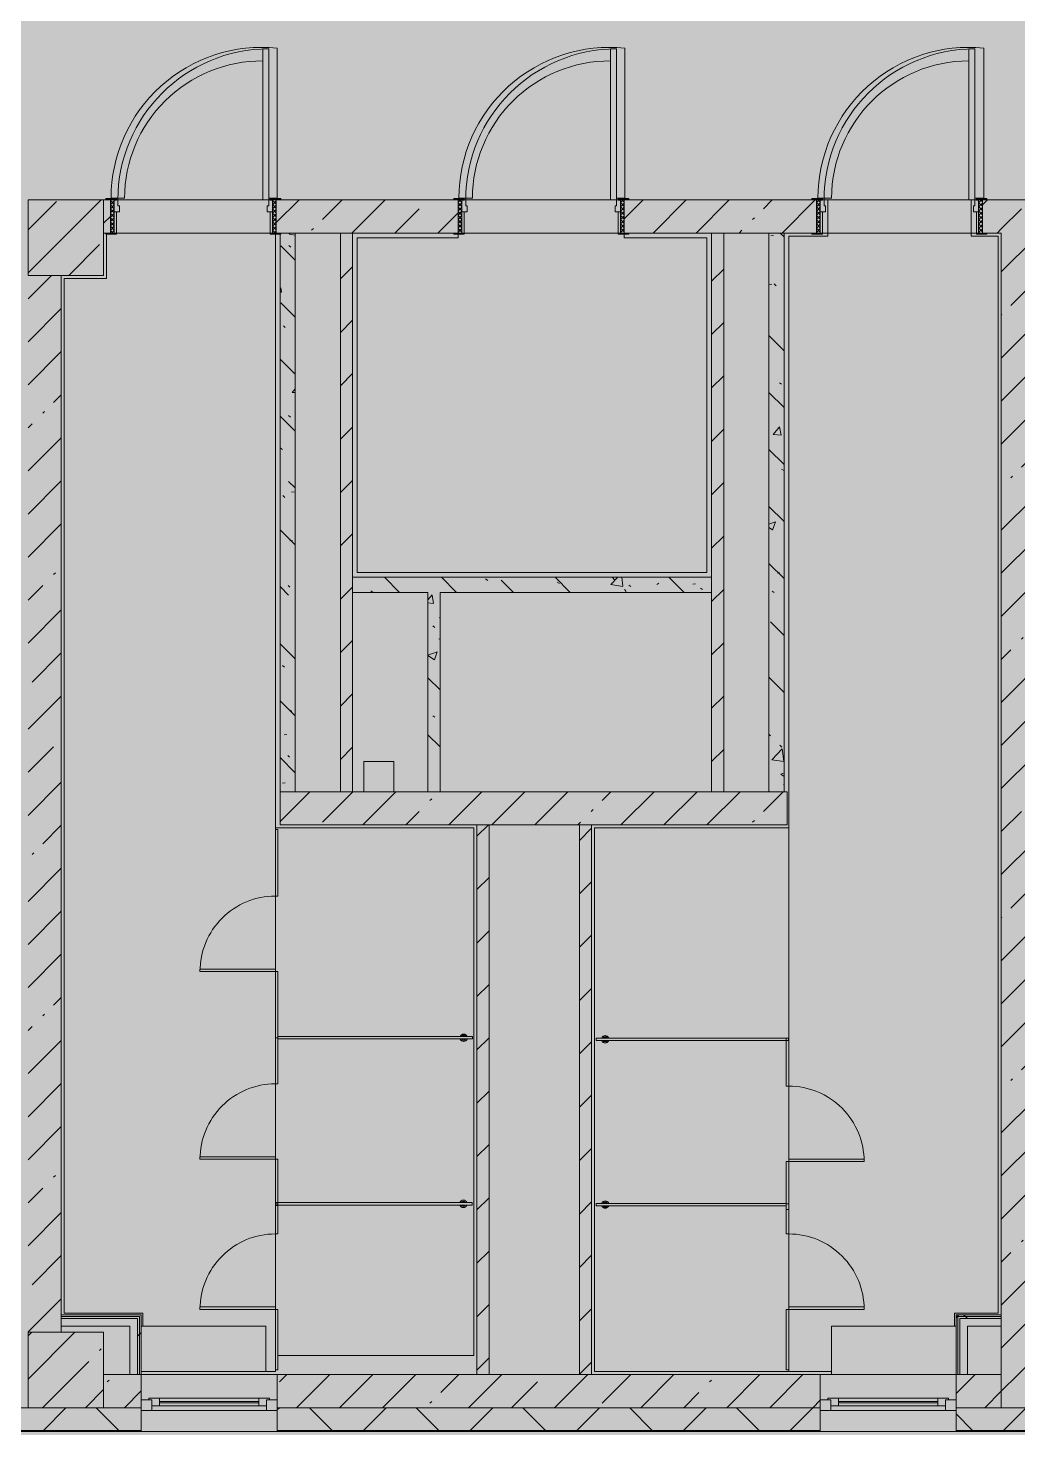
# Model space of a CAD drawing. Header units: millimetres. Extents: x 34897 to 231692, y -8553 to 29000.
# Drawn here: x 170092 to 176652, y -280 to 9037 of the extents above; entities that cross this region are included whole.
import ezdxf

# ---------------------------------------------------------------- set-up
doc = ezdxf.new("R2010")
doc.units = ezdxf.units.MM
doc.layers.add('A-DETL-GENF-2', color=7, linetype='Continuous', lineweight=9, true_color=0xc0c0c0, transparency=0.4)
for name, color, linetype, lineweight, true_color in [('A-DOOR-1', 7, 'Continuous', 5, 0xaaaaaa), ('A-DOOR-2', 7, 'Continuous', 5, 0xe2e2e2), ('A-DOOR-3', 7, 'Continuous', 5, 0xb7b7b7), ('A-DOOR-4', 7, 'Continuous', 5, 0x737373), ('A-DOOR-FRAM-1', 7, 'Continuous', 5, 0xe2e2e2), ('A-DOOR-FRAM-2', 7, 'Continuous', 5, 0xaaaaaa), ('A-DOOR-FRAM-3', 7, 'Continuous', 5, 0xb7b7b7), ('A-FLOR-2', 7, 'Continuous', 5, 0xb7b7b7), ('A-GENM-1', 7, 'Continuous', 5, 0x737373), ('A-GENM-2', 7, 'Continuous', 5, 0xe2ddcd), ('A-GLAZ-3', 7, 'Continuous', 5, 0x737373), ('A-WALL-4', 7, 'Continuous', 9, 0x737373), ('A-WALL-5', 7, 'Continuous', 5, 0x737373), ('I-WALL-2', 7, 'Continuous', 5, 0xe7e7e7), ('I-WALL-3', 7, 'Continuous', 9, 0xe7e7e7), ('I-WALL-5', 7, 'Continuous', 5, 0x737373), ('I-WALL-6', 7, 'Continuous', 5, 0x787878), ('S-COLS-4', 7, 'Continuous', 5, 0x737373)]:
    doc.layers.add(name, color=color, linetype=linetype, lineweight=lineweight, true_color=true_color)
for name, color, linetype, lineweight in [('A-WALL-3', 7, 'Continuous', 5), ('I-WALL-4', 7, 'Continuous', 5), ('S-COLS-3', 7, 'Continuous', 5)]:
    doc.layers.add(name, color=color, linetype=linetype, lineweight=lineweight)
pattern_1 = [(45, (104681.5, 0), (-285.1231, 285.1231), []), (45, (104966.64, 0), (-285.1231, 285.1231), [504.031, -100.806, 16.764, -84.042])]
pattern_2 = [(45, (104681.52, 0), (-176.7767, 176.7767), [])]
pattern_3 = [(135, (104681.5, 0), (-377.1708, -377.1708), [533.4, -88.9, 17.78, -88.9]), (135, (104681.5, 376.94), (-377.1708, -377.1708), []), (50, (104681.5, 0), (637.6445, -55.7866), [66.675, -733.425]), (355, (104681.5, 0), (-123.3494, 668.699), [53.34, -586.74]), (100.451, (104734.65, -4.65), (514.299, 612.908), [56.665, -623.315]), (46.184, (104681.5, 177.8), (948.7764, -147.15), [100.012, -1100.137]), (96.636, (104760.6, 165.5), (830.909, 865.997), [84.998, -934.973]), (351.184, (104681.5, 177.8), (830.918, 865.988), [80.01, -880.11]), (21, (104770.4, 133.35), (530.6506, -357.9283), [66.675, -733.425]), (326, (104770.4, 133.35), (216.308, 644.6585), [53.34, -586.74]), (71.451, (104814.64, 103.5), (746.9596, 286.7243), [56.665, -623.315]), (37.5, (104681.52, 0), (10.8105, 295.9426), [16.764, -562.864, 16.764, -578.866, -588.962]), (37.5, (104681.52, 0), (10.8105, 295.9426), [-1175.258, 16.764, -572.198]), (7.5, (104681.52, 0), (233.8692, 350.6318), [16.764, -322.834, 16.764, -549.529, -224.472]), (7.5, (104681.52, 0), (233.8692, 350.6318), [-905.891, 16.764, -207.708]), (327.5, (104483.27, 0), (474.5678, -20.0513), [16.764, -205.486, 16.764, -676.656, -920.115]), (327.5, (104483.27, 0), (474.5678, -20.0513), [-915.67, 16.764, -903.351]), (317.5, (104394.37, 0), (518.4522, 88.9934), [16.764, -272.161, 16.764, -443.738, -653.415]), (317.5, (104394.37, 0), (518.4522, 88.9934), [-749.427, 16.764, -636.651])]
pattern_4 = [(135, (1751.41, 174.685), (-14.14214, -14.14214), []), (225, (1751.41, 174.685), (14.14214, -14.14214), [])]
pattern_5 = [(45, (-371.384, 174.685), (-14.1421, 14.1421), []), (135, (-371.384, 174.685), (-14.1421, -14.1421), [])]
pattern_6 = [(45, (104681.5, 0), (-530.33, 530.33), []), (135, (104681.5, 0), (-530.33, -530.33), [])]

# ---------------------------------------------------------------- blocks, each defined once
blk = doc.blocks.new('BSC_Колонна _Прямоугольная - 500х500-V55-2_10_2_птичка')
at = {"layer": 'S-COLS-3'}
h = blk.add_hatch(dxfattribs=at)
h.set_pattern_fill('FP_87', color=256, style=0, pattern_type=2)
h.set_pattern_definition([(45, (-65660, -150), (-285.1231, 285.1231), []), (45, (-65374.88, -150), (-285.1231, 285.1231), [504.031, -100.806, 16.764, -84.042])])
h.paths.add_polyline_path([(-21.8, -250), (250, -250), (250, 250), (-250, 250), (-250, -250)])
at = {"layer": 'S-COLS-4'}
for p, q in [((250, 250), (-250, 250)), ((-250, 250), (-250, -250)), ((250, -250), (250, 250)), ((-250, -250), (250, -250))]:
    blk.add_line(p, q, dxfattribs=at)
blk = doc.blocks.new('BSC_Колонна _Прямоугольная - 500х500-V58-2_10_2_птичка')
at = {"layer": 'S-COLS-3'}
h = blk.add_hatch(dxfattribs=at)
h.set_pattern_fill('FP_90', color=256, style=0, pattern_type=2)
h.set_pattern_definition([(45, (-65660, -7650), (-285.1231, 285.1231), []), (45, (-65374.88, -7650), (-285.1231, 285.1231), [504.031, -100.806, 16.764, -84.042])])
h.paths.add_polyline_path([(-21.8, -250), (250, -250), (250, 250), (-250, 250), (-250, -250)])
at = {"layer": 'S-COLS-4'}
for p, q in [((250, 250), (-250, 250)), ((-250, 250), (-250, -250)), ((250, -250), (250, 250)), ((-250, -250), (250, -250))]:
    blk.add_line(p, q, dxfattribs=at)
blk = doc.blocks.new('120_Окно_СКБ_1Ст - 120_Окно_СКБ_1Ст 900х2500_h_-22445987-2_10_2_птичка')
at = {"layer": 'A-GLAZ-3'}
for p, q in [((-450, -127), (-450, -57)), ((-450, -57), (-380, -57)), ((450, -57), (-450, -57)), ((-380, -57), (-380, -127)), ((380, -87), (-380, -87)), ((-380, -87), (-380, -127)), ((-330, -137), (-330, -87)), ((330, -137), (330, -87)), ((380, -127), (380, -57)), ((380, -57), (450, -57)), ((380, -127), (380, -87)), ((450, -57), (450, -127)), ((-380, -127), (-450, -127)), ((-450, -127), (-400, -127)), ((-380, -127), (-400, -127)), ((-400, -127), (-400, -137)), ((-400, -137), (400, -137)), ((400, -137), (-400, -137)), ((-330, -107), (330, -107)), ((330, -117), (-330, -117)), ((450, -127), (380, -127)), ((400, -127), (380, -127)), ((400, -127), (450, -127)), ((400, -137), (400, -127))]:
    blk.add_line(p, q, dxfattribs=at)
blk = doc.blocks.new('110_Дверь_СКБ_1Ст_Внутренняя1 - Д-4_1 1100x2100h_ОО_туалет для мальч_ и дев_-32102845-2_10_2_птичка')
at = {"layer": 'A-DOOR-1'}
h = blk.add_hatch(dxfattribs=at)
h.set_pattern_fill('FP_131', color=256, style=0, pattern_type=2)
h.set_pattern_definition(pattern_4)
h.paths.add_polyline_path([(562.5, -110), (562.5, 110), (537.5, 110), (537.5, -110)])
at = {"layer": 'A-DOOR-2'}
h = blk.add_hatch(color=256, dxfattribs=at)
h.paths.add_polyline_path([(537.5, 30), (537.5, 110), (512.5, 110), (512.5, 70), (502.5, 70), (502.5, 30)])
h.paths.add_polyline_path([(-477.5, 30), (-477.5, 70), (-487.5, 70), (-487.5, 110), (-512.5, 110), (-512.5, 30)])
at = {"layer": 'A-DOOR-FRAM-1'}
for points in [[(472.5, 110), (512.5, 110), (512.5, 1110), (472.5, 1110), (472.5, 538.8)], [(-497.5, 110), (-497.5, 118), (-567.5, 118), (-567.5, 110)], [(592.5, 110), (592.5, 118), (522.5, 118), (522.5, 110)], [(-497.5, -110), (-497.5, 30), (-512.5, 30), (-512.5, -110)], [(537.5, -110), (537.5, 30), (522.5, 30), (522.5, -110)], [(-497.5, -118), (-497.5, -110), (-567.5, -110), (-567.5, -118)], [(592.5, -118), (592.5, -110), (522.5, -110), (522.5, -118)]]:
    blk.add_hatch(color=256, dxfattribs=at).paths.add_polyline_path(points)
at = {"layer": 'A-DOOR-FRAM-2'}
h = blk.add_hatch(dxfattribs=at)
h.set_pattern_fill('FP_132', color=256, style=0, pattern_type=2)
h.set_pattern_definition(pattern_5)
h.paths.add_polyline_path([(-512.5, -110), (-512.5, 110), (-537.5, 110), (-537.5, -110)])
at = {"layer": 'A-DOOR-3'}
for p, q in [((512.5, 1110), (472.5, 1110)), ((472.5, 1110), (472.5, 110)), ((512.5, 110), (512.5, 1110)), ((472.5, 110), (512.5, 110))]:
    blk.add_line(p, q, dxfattribs=at)
blk.add_arc((512.5, 110), 1000, 90, 180, dxfattribs=at)
at = {"layer": 'A-DOOR-FRAM-3'}
for p, q in [((-497.5, 118), (-567.5, 118)), ((-567.5, 118), (-567.5, 110)), ((-567.5, 110), (-497.5, 110)), ((-512.5, 110), (-537.5, 110)), ((-537.5, 110), (-537.5, -110)), ((-487.5, 110), (-512.5, 110)), ((-512.5, 110), (-512.5, 30)), ((-512.5, -110), (-512.5, 110)), ((-497.5, 110), (-512.5, 110)), ((-512.5, 110), (-512.5, 109)), ((-512.5, 109), (-497.5, 109)), ((-497.5, 110), (-497.5, 118)), ((-497.5, 109), (-497.5, 110)), ((-487.5, 70), (-487.5, 110)), ((512.5, 110), (512.5, 70)), ((537.5, 110), (512.5, 110)), ((592.5, 118), (522.5, 118)), ((522.5, 118), (522.5, 110)), ((537.5, 110), (522.5, 110)), ((522.5, 110), (522.5, 109)), ((522.5, 110), (592.5, 110)), ((522.5, 109), (537.5, 109)), ((537.5, 30), (537.5, 110)), ((562.5, 110), (537.5, 110)), ((537.5, 110), (537.5, -110)), ((537.5, 109), (537.5, 110)), ((562.5, -110), (562.5, 110)), ((592.5, 110), (592.5, 118)), ((-512.5, 30), (-477.5, 30)), ((-497.5, 30), (-512.5, 30)), ((-512.5, 30), (-512.5, -110)), ((-497.5, -110), (-497.5, 30)), ((-477.5, 70), (-487.5, 70)), ((-477.5, 30), (-477.5, 70)), ((512.5, 70), (502.5, 70)), ((502.5, 70), (502.5, 30)), ((502.5, 30), (537.5, 30)), ((537.5, 30), (522.5, 30)), ((522.5, 30), (522.5, -110)), ((537.5, -110), (537.5, 30)), ((-497.5, -110), (-567.5, -110)), ((-567.5, -110), (-567.5, -118)), ((-567.5, -118), (-497.5, -118)), ((-537.5, -110), (-512.5, -110)), ((-512.5, -110), (-497.5, -110)), ((-497.5, -118), (-497.5, -110)), ((522.5, -110), (537.5, -110)), ((592.5, -110), (522.5, -110)), ((522.5, -110), (522.5, -118)), ((522.5, -118), (592.5, -118)), ((537.5, -110), (562.5, -110)), ((592.5, -118), (592.5, -110))]:
    blk.add_line(p, q, dxfattribs=at)
blk = doc.blocks.new('110_Дверь_СКБ_1Ст_Внутренняя1 - Д-4 1100x2100h_су мгн-31586709-2_10_2_птичка')
at = {"layer": 'A-DOOR-1'}
h = blk.add_hatch(dxfattribs=at)
h.set_pattern_fill('FP_131', color=256, style=0, pattern_type=2)
h.set_pattern_definition(pattern_4)
h.paths.add_polyline_path([(562.5, -110), (562.5, 110), (537.5, 110), (537.5, -110), (550.3, -110)])
at = {"layer": 'A-DOOR-2'}
h = blk.add_hatch(color=256, dxfattribs=at)
h.paths.add_polyline_path([(537.5, 30), (537.5, 110), (512.5, 110), (512.5, 70), (502.5, 70), (502.5, 30)])
h.paths.add_polyline_path([(-512.5, 30), (-477.5, 30), (-477.5, 70), (-487.5, 70), (-487.5, 110), (-512.5, 110), (-512.5, 78.8)])
at = {"layer": 'A-DOOR-FRAM-1'}
for points in [[(472.5, 110), (512.5, 110), (512.5, 1110), (472.5, 1110), (472.5, 538.8)], [(-497.5, 110), (-497.5, 118), (-567.5, 118), (-564.2, 110)], [(522.5, 110), (592.5, 110), (592.5, 118), (522.5, 118)], [(-497.5, -110), (-497.5, 30), (-512.5, 30), (-512.5, -110)], [(537.5, -110), (537.5, 30), (522.5, 30), (522.5, -110)], [(-497.5, -118), (-497.5, -110), (-567.5, -110), (-567.5, -118)], [(522.5, -118), (592.5, -118), (592.5, -110), (522.5, -110)]]:
    blk.add_hatch(color=256, dxfattribs=at).paths.add_polyline_path(points)
at = {"layer": 'A-DOOR-FRAM-2'}
h = blk.add_hatch(dxfattribs=at)
h.set_pattern_fill('FP_132', color=256, style=0, pattern_type=2)
h.set_pattern_definition(pattern_5)
h.paths.add_polyline_path([(-512.5, -110), (-512.5, 110), (-537.5, 110), (-537.5, -110)])
at = {"layer": 'A-DOOR-3'}
for p, q in [((512.5, 1110), (472.5, 1110)), ((472.5, 1110), (472.5, 110)), ((512.5, 110), (512.5, 1110)), ((472.5, 110), (512.5, 110))]:
    blk.add_line(p, q, dxfattribs=at)
blk.add_arc((512.5, 110), 1000, 90, 180, dxfattribs=at)
at = {"layer": 'A-DOOR-FRAM-3'}
for p, q in [((-497.5, 118), (-567.5, 118)), ((-567.5, 118), (-567.5, 112)), ((-564.2, 110), (-497.5, 110)), ((-512.5, 110), (-537.5, 110)), ((-537.5, 110), (-537.5, -110)), ((-487.5, 110), (-512.5, 110)), ((-512.5, 110), (-512.5, 30)), ((-512.5, -110), (-512.5, 110)), ((-497.5, 110), (-512.5, 110)), ((-512.5, 110), (-512.5, 109)), ((-512.5, 109), (-497.5, 109)), ((-497.5, 110), (-497.5, 118)), ((-497.5, 109), (-497.5, 110)), ((-487.5, 70), (-487.5, 110)), ((512.5, 110), (512.5, 70)), ((537.5, 110), (512.5, 110)), ((592.5, 118), (522.5, 118)), ((522.5, 118), (522.5, 110)), ((537.5, 110), (522.5, 110)), ((522.5, 110), (522.5, 109)), ((522.5, 110), (592.5, 110)), ((522.5, 109), (537.5, 109)), ((537.5, 30), (537.5, 110)), ((562.5, 110), (537.5, 110)), ((537.5, 110), (537.5, -110)), ((537.5, 109), (537.5, 110)), ((562.5, -110), (562.5, 110)), ((592.5, 110), (592.5, 118)), ((-512.5, 30), (-477.5, 30)), ((-497.5, 30), (-512.5, 30)), ((-512.5, 30), (-512.5, -110)), ((-497.5, -110), (-497.5, 30)), ((-477.5, 70), (-487.5, 70)), ((-477.5, 30), (-477.5, 70)), ((512.5, 70), (502.5, 70)), ((502.5, 70), (502.5, 30)), ((502.5, 30), (537.5, 30)), ((537.5, 30), (522.5, 30)), ((522.5, 30), (522.5, -110)), ((537.5, -110), (537.5, 30)), ((-497.5, -110), (-567.5, -110)), ((-567.5, -110), (-567.5, -118)), ((-567.5, -118), (-497.5, -118)), ((-537.5, -110), (-512.5, -110)), ((-512.5, -110), (-497.5, -110)), ((-497.5, -118), (-497.5, -110)), ((522.5, -110), (537.5, -110)), ((592.5, -110), (522.5, -110)), ((522.5, -110), (522.5, -118)), ((522.5, -118), (592.5, -118)), ((537.5, -110), (562.5, -110)), ((592.5, -118), (592.5, -110))]:
    blk.add_line(p, q, dxfattribs=at)
blk = doc.blocks.new('131_Сантехническая перегородка_Дверь_ поз_4 - СД-1-V182-2_10_2_птичка')
at = {"layer": 'A-GENM-2'}
for points in [[(-190, 8), (-190, -8), (250, -8), (250, 8), (-89.2, 8)], [(750, -8), (1190, -8), (1190, 8), (750, 8)]]:
    blk.add_hatch(color=256, dxfattribs=at).paths.add_polyline_path(points)
at = {"layer": 'A-DOOR-4'}
for p, q in [((266, 508), (250, 508)), ((250, 8), (250, 508)), ((266, 8), (266, 508)), ((266, 8), (250, 8))]:
    blk.add_line(p, q, dxfattribs=at)
blk.add_arc((250, 8), 500, 360, 90, dxfattribs=at)
at = {"layer": 'A-GENM-1'}
for p, q in [((250, 8), (-190, 8)), ((-190, 8), (-190, -8)), ((250, -8), (250, 8)), ((1190, 8), (750, 8)), ((750, 8), (750, -8)), ((1190, -8), (1190, 8)), ((-190, -8), (250, -8)), ((750, -8), (1190, -8))]:
    blk.add_line(p, q, dxfattribs=at)
blk = doc.blocks.new('131_Сантехническая перегородка_Дверь - СД-1-V183-2_10_2_птичка')
at = {"layer": 'A-GENM-2'}
for points in [[(0, -8), (317.3, -8), (317.3, 8), (0, 8)], [(817.3, 8), (817.3, -8), (1134.7, -8), (1134.7, 8)]]:
    blk.add_hatch(color=256, dxfattribs=at).paths.add_polyline_path(points)
at = {"layer": 'A-DOOR-4'}
for p, q in [((333.3, -8), (317.3, -8)), ((317.3, -8), (317.3, -508)), ((333.3, -8), (333.3, -508)), ((333.3, -508), (317.3, -508))]:
    blk.add_line(p, q, dxfattribs=at)
blk.add_arc((317.3, -8), 500, 270, 0, dxfattribs=at)
at = {"layer": 'A-GENM-1'}
for p, q in [((317.3, 8), (0, 8)), ((0, 8), (0, -8)), ((317.3, -8), (317.3, 8)), ((1134.7, 8), (817.3, 8)), ((817.3, 8), (817.3, -8)), ((1134.7, -8), (1134.7, 8)), ((0, -8), (317.3, -8)), ((817.3, -8), (1134.7, -8))]:
    blk.add_line(p, q, dxfattribs=at)
blk = doc.blocks.new('131_Сантехническая перегородка_Дверь - СД-1-V184-2_10_2_птичка')
at = {"layer": 'A-GENM-2'}
for points in [[(0, -8), (305.2, -8), (305.2, 8), (0, 8)], [(805.2, -8), (1110.4, -8), (1110.4, 8), (805.2, 8)]]:
    blk.add_hatch(color=256, dxfattribs=at).paths.add_polyline_path(points)
at = {"layer": 'A-DOOR-4'}
for p, q in [((321.2, 508), (305.2, 508)), ((305.2, 8), (305.2, 508)), ((321.2, 8), (321.2, 508)), ((321.2, 8), (305.2, 8))]:
    blk.add_line(p, q, dxfattribs=at)
blk.add_arc((305.2, 8), 500, 360, 90, dxfattribs=at)
at = {"layer": 'A-GENM-1'}
for p, q in [((305.2, 8), (0, 8)), ((0, 8), (0, -8)), ((305.2, -8), (305.2, 8)), ((1110.4, 8), (805.2, 8)), ((805.2, 8), (805.2, -8)), ((1110.4, -8), (1110.4, 8)), ((0, -8), (305.2, -8)), ((805.2, -8), (1110.4, -8))]:
    blk.add_line(p, q, dxfattribs=at)
blk = doc.blocks.new('131_Сантехническая перегородка_Дверь_сдвиг_ - СД-1-V185-2_10_2_птичка')
at = {"layer": 'A-GENM-2'}
for points in [[(0, -8), (400, -8), (400, 8), (0, 8)], [(900, -8), (1100, -8), (1100, 8), (900, 8)]]:
    blk.add_hatch(color=256, dxfattribs=at).paths.add_polyline_path(points)
at = {"layer": 'A-DOOR-4'}
for p, q in [((416, 508), (400, 508)), ((400, 8), (400, 508)), ((416, 8), (416, 508)), ((416, 8), (400, 8))]:
    blk.add_line(p, q, dxfattribs=at)
blk.add_arc((400, 8), 500, 360, 90, dxfattribs=at)
at = {"layer": 'A-GENM-1'}
for p, q in [((400, 8), (0, 8)), ((0, 8), (0, -8)), ((400, -8), (400, 8)), ((1100, 8), (900, 8)), ((900, 8), (900, -8)), ((1100, -8), (1100, 8)), ((0, -8), (400, -8)), ((900, -8), (1100, -8))]:
    blk.add_line(p, q, dxfattribs=at)
blk = doc.blocks.new('131_Сантехническая перегородка_Дверь_сдвиг_ - СД-1-V186-2_10_2_птичка')
at = {"layer": 'A-GENM-2'}
for points in [[(0, -8), (400, -8), (400, 8), (0, 8)], [(900, 8), (900, -8), (1100, -8), (1100, 8)]]:
    blk.add_hatch(color=256, dxfattribs=at).paths.add_polyline_path(points)
at = {"layer": 'A-DOOR-4'}
for p, q in [((416, -8), (400, -8)), ((400, -8), (400, -508)), ((416, -8), (416, -508)), ((416, -508), (400, -508))]:
    blk.add_line(p, q, dxfattribs=at)
blk.add_arc((400, -8), 500, 270, 0, dxfattribs=at)
at = {"layer": 'A-GENM-1'}
for p, q in [((400, 8), (0, 8)), ((0, 8), (0, -8)), ((400, -8), (400, 8)), ((1100, 8), (900, 8)), ((900, 8), (900, -8)), ((1100, -8), (1100, 8)), ((0, -8), (400, -8)), ((900, -8), (1100, -8))]:
    blk.add_line(p, q, dxfattribs=at)
blk = doc.blocks.new('131_Сантехническая перегородка - СП-4-V187-2_10_2_птичка')
at = {"layer": 'A-GENM-2'}
blk.add_hatch(color=256, dxfattribs=at).paths.add_polyline_path([(1330, -8), (1330, 8), (55.2, 8), (55.2, -8), (227.5, -8)])
at = {"layer": 'A-GENM-1'}
for p, q in [((1330, 8), (55.2, 8)), ((55.2, 8), (55.2, -8)), ((1330, -8), (1330, 8)), ((55.2, -8), (1330, -8))]:
    blk.add_line(p, q, dxfattribs=at)
at = {"layer": 'A-GENM-1', "flags": 128}
for points in [[(126.7, 8), (126.3, 8.5), (126, 9), (125.6, 9.5), (125.2, 9.9), (124.8, 10.4), (124.4, 10.8), (123.9, 11.2), (123.5, 11.6), (123, 12), (122.5, 12.3), (122, 12.7), (121.5, 13), (121, 13.3), (120.5, 13.6), (119.9, 13.8), (119.4, 14), (118.8, 14.3), (118.2, 14.4), (117.6, 14.6), (117, 14.7), (116.5, 14.9), (115.9, 14.9), (115.3, 15), (114.7, 15.1), (114.1, 15.1), (113.5, 15.1), (112.8, 15), (112.2, 15), (111.7, 14.9), (111.1, 14.8), (110.5, 14.7), (109.9, 14.5), (109.3, 14.4), (108.7, 14.2), (108.2, 13.9), (107.6, 13.7), (107.1, 13.4), (106.5, 13.2), (106, 12.9), (105.5, 12.5), (105, 12.2), (104.5, 11.8), (104.1, 11.4), (103.6, 11), (103.2, 10.6), (102.8, 10.2), (102.4, 9.7), (102, 9.3), (101.6, 8.8), (101.3, 8.3), (101.1, 8)], [(101.1, -8), (101.4, -8.5), (101.8, -9), (102.2, -9.5), (102.6, -9.9), (103, -10.4), (103.4, -10.8), (103.8, -11.2), (104.3, -11.6), (104.7, -12), (105.2, -12.3), (105.7, -12.7), (106.2, -13), (106.8, -13.3), (107.3, -13.6), (107.9, -13.8), (108.4, -14), (109, -14.3), (109.6, -14.4), (110.1, -14.6), (110.7, -14.7), (111.3, -14.9), (111.9, -14.9), (112.5, -15), (113.1, -15.1), (113.7, -15.1), (114.3, -15.1), (114.9, -15), (115.5, -15), (116.1, -14.9), (116.7, -14.8), (117.3, -14.7), (117.9, -14.5), (118.5, -14.4), (119, -14.2), (119.6, -13.9), (120.2, -13.7), (120.7, -13.4), (121.2, -13.2), (121.7, -12.9), (122.3, -12.5), (122.7, -12.2), (123.2, -11.8), (123.7, -11.4), (124.1, -11), (124.6, -10.6), (125, -10.2), (125.4, -9.7), (125.8, -9.3), (126.1, -8.8), (126.5, -8.3), (126.7, -8)]]:
    blk.add_lwpolyline(points, dxfattribs=at)
at = {"layer": 'A-GENM-1'}
for radius, start, end in [(24.6, 19.91127, 160.08873), (17.6, 45, 135), (17.6, 45, 135), (15.1, 45, 135), (24.6, 199.91127, 340.08873), (17.6, 225, 315), (17.6, 225, 315), (15.1, 225, 315)]:
    blk.add_arc((113.9, 0), radius, start, end, dxfattribs=at)
blk = doc.blocks.new('131_Сантехническая перегородка - СП-4-V188-2_10_2_птичка')
at = {"layer": 'A-GENM-2'}
blk.add_hatch(color=256, dxfattribs=at).paths.add_polyline_path([(1330, -8), (1330, 8), (71.3, 8), (71.3, -8), (243.6, -8)])
at = {"layer": 'A-GENM-1'}
for p, q in [((1330, 8), (71.3, 8)), ((71.3, 8), (71.3, -8)), ((1330, -8), (1330, 8)), ((71.3, -8), (1330, -8))]:
    blk.add_line(p, q, dxfattribs=at)
at = {"layer": 'A-GENM-1', "flags": 128}
for points in [[(142.8, 8), (142.5, 8.5), (142.1, 9), (141.8, 9.5), (141.4, 9.9), (141, 10.4), (140.5, 10.8), (140.1, 11.2), (139.6, 11.6), (139.2, 12), (138.7, 12.3), (138.2, 12.7), (137.7, 13), (137.1, 13.3), (136.6, 13.6), (136.1, 13.8), (135.5, 14), (134.9, 14.3), (134.4, 14.4), (133.8, 14.6), (133.2, 14.7), (132.6, 14.9), (132, 14.9), (131.4, 15), (130.8, 15.1), (130.2, 15.1), (129.6, 15.1), (129, 15), (128.4, 15), (127.8, 14.9), (127.2, 14.8), (126.6, 14.7), (126, 14.5), (125.4, 14.4), (124.9, 14.2), (124.3, 13.9), (123.8, 13.7), (123.2, 13.4), (122.7, 13.2), (122.2, 12.9), (121.7, 12.5), (121.2, 12.2), (120.7, 11.8), (120.2, 11.4), (119.8, 11), (119.3, 10.6), (118.9, 10.2), (118.5, 9.7), (118.1, 9.3), (117.8, 8.8), (117.4, 8.3), (117.3, 8)], [(117.3, -8), (117.6, -8.5), (117.9, -9), (118.3, -9.5), (118.7, -9.9), (119.1, -10.4), (119.5, -10.8), (120, -11.2), (120.4, -11.6), (120.9, -12), (121.4, -12.3), (121.9, -12.7), (122.4, -13), (122.9, -13.3), (123.5, -13.6), (124, -13.8), (124.6, -14), (125.1, -14.3), (125.7, -14.4), (126.3, -14.6), (126.9, -14.7), (127.5, -14.9), (128.1, -14.9), (128.7, -15), (129.3, -15.1), (129.9, -15.1), (130.5, -15.1), (131.1, -15), (131.7, -15), (132.3, -14.9), (132.9, -14.8), (133.4, -14.7), (134, -14.5), (134.6, -14.4), (135.2, -14.2), (135.7, -13.9), (136.3, -13.7), (136.8, -13.4), (137.4, -13.2), (137.9, -12.9), (138.4, -12.5), (138.9, -12.2), (139.4, -11.8), (139.8, -11.4), (140.3, -11), (140.7, -10.6), (141.1, -10.2), (141.5, -9.7), (141.9, -9.3), (142.3, -8.8), (142.6, -8.3), (142.8, -8)]]:
    blk.add_lwpolyline(points, dxfattribs=at)
at = {"layer": 'A-GENM-1'}
for radius, start, end in [(24.6, 19.91127, 160.08873), (17.6, 45, 135), (17.6, 45, 135), (15.1, 45, 135), (24.6, 199.91127, 340.08873), (17.6, 225, 315), (17.6, 225, 315), (15.1, 225, 315)]:
    blk.add_arc((130, 0), radius, start, end, dxfattribs=at)
blk = doc.blocks.new('131_Сантехническая перегородка - СП-4-V189-2_10_2_птичка')
at = {"layer": 'A-GENM-2'}
blk.add_hatch(color=256, dxfattribs=at).paths.add_polyline_path([(1330, 8), (39.9, 8), (39.9, -8), (1330, -8)])
at = {"layer": 'A-GENM-1'}
for p, q in [((1330, 8), (39.9, 8)), ((39.9, 8), (39.9, -8)), ((1330, -8), (1330, 8)), ((39.9, -8), (1330, -8))]:
    blk.add_line(p, q, dxfattribs=at)
at = {"layer": 'A-GENM-1', "flags": 128}
for points in [[(111.4, 8), (111, 8.5), (110.7, 9), (110.3, 9.5), (109.9, 9.9), (109.5, 10.4), (109.1, 10.8), (108.6, 11.2), (108.2, 11.6), (107.7, 12), (107.2, 12.3), (106.7, 12.7), (106.2, 13), (105.7, 13.3), (105.2, 13.6), (104.6, 13.8), (104, 14), (103.5, 14.3), (102.9, 14.4), (102.3, 14.6), (101.7, 14.7), (101.1, 14.9), (100.6, 14.9), (100, 15), (99.4, 15.1), (98.7, 15.1), (98.1, 15.1), (97.5, 15), (96.9, 15), (96.3, 14.9), (95.8, 14.8), (95.2, 14.7), (94.6, 14.5), (94, 14.4), (93.4, 14.2), (92.9, 13.9), (92.3, 13.7), (91.8, 13.4), (91.2, 13.2), (90.7, 12.9), (90.2, 12.5), (89.7, 12.2), (89.2, 11.8), (88.8, 11.4), (88.3, 11), (87.9, 10.6), (87.5, 10.2), (87.1, 9.7), (86.7, 9.3), (86.3, 8.8), (86, 8.3), (85.8, 8)], [(85.8, -8), (86.1, -8.5), (86.5, -9), (86.9, -9.5), (87.2, -9.9), (87.6, -10.4), (88.1, -10.8), (88.5, -11.2), (89, -11.6), (89.4, -12), (89.9, -12.3), (90.4, -12.7), (90.9, -13), (91.5, -13.3), (92, -13.6), (92.6, -13.8), (93.1, -14), (93.7, -14.3), (94.3, -14.4), (94.8, -14.6), (95.4, -14.7), (96, -14.9), (96.6, -14.9), (97.2, -15), (97.8, -15.1), (98.4, -15.1), (99, -15.1), (99.6, -15), (100.2, -15), (100.8, -14.9), (101.4, -14.8), (102, -14.7), (102.6, -14.5), (103.2, -14.4), (103.7, -14.2), (104.3, -13.9), (104.8, -13.7), (105.4, -13.4), (105.9, -13.2), (106.4, -12.9), (106.9, -12.5), (107.4, -12.2), (107.9, -11.8), (108.4, -11.4), (108.8, -11), (109.3, -10.6), (109.7, -10.2), (110.1, -9.7), (110.5, -9.3), (110.8, -8.8), (111.2, -8.3), (111.4, -8)]]:
    blk.add_lwpolyline(points, dxfattribs=at)
at = {"layer": 'A-GENM-1'}
for radius, start, end in [(24.6, 19.91127, 160.08873), (17.6, 45, 135), (17.6, 45, 135), (15.1, 45, 135), (24.6, 199.91127, 340.08873), (17.6, 225, 315), (17.6, 225, 315), (15.1, 225, 315)]:
    blk.add_arc((98.6, 0), radius, start, end, dxfattribs=at)
blk = doc.blocks.new('131_Сантехническая перегородка - СП-4-V190-2_10_2_птичка')
at = {"layer": 'A-GENM-2'}
blk.add_hatch(color=256, dxfattribs=at).paths.add_polyline_path([(1330, 8), (25.5, 8), (25.5, -8), (1330, -8)])
at = {"layer": 'A-GENM-1'}
for p, q in [((1330, 8), (25.5, 8)), ((25.5, 8), (25.5, -8)), ((1330, -8), (1330, 8)), ((25.5, -8), (1330, -8))]:
    blk.add_line(p, q, dxfattribs=at)
at = {"layer": 'A-GENM-1', "flags": 128}
for points in [[(97, 8), (96.7, 8.5), (96.3, 9), (95.9, 9.5), (95.5, 9.9), (95.1, 10.4), (94.7, 10.8), (94.3, 11.2), (93.8, 11.6), (93.3, 12), (92.9, 12.3), (92.4, 12.7), (91.8, 13), (91.3, 13.3), (90.8, 13.6), (90.2, 13.8), (89.7, 14), (89.1, 14.3), (88.5, 14.4), (88, 14.6), (87.4, 14.7), (86.8, 14.9), (86.2, 14.9), (85.6, 15), (85, 15.1), (84.4, 15.1), (83.8, 15.1), (83.2, 15), (82.6, 15), (82, 14.9), (81.4, 14.8), (80.8, 14.7), (80.2, 14.5), (79.6, 14.4), (79.1, 14.2), (78.5, 13.9), (77.9, 13.7), (77.4, 13.4), (76.9, 13.2), (76.4, 12.9), (75.8, 12.5), (75.3, 12.2), (74.9, 11.8), (74.4, 11.4), (74, 11), (73.5, 10.6), (73.1, 10.2), (72.7, 9.7), (72.3, 9.3), (72, 8.8), (71.6, 8.3), (71.4, 8)], [(71.4, -8), (71.8, -8.5), (72.1, -9), (72.5, -9.5), (72.9, -9.9), (73.3, -10.4), (73.7, -10.8), (74.1, -11.2), (74.6, -11.6), (75.1, -12), (75.6, -12.3), (76.1, -12.7), (76.6, -13), (77.1, -13.3), (77.6, -13.6), (78.2, -13.8), (78.7, -14), (79.3, -14.3), (79.9, -14.4), (80.5, -14.6), (81.1, -14.7), (81.6, -14.9), (82.2, -14.9), (82.8, -15), (83.4, -15.1), (84, -15.1), (84.6, -15.1), (85.2, -15), (85.8, -15), (86.4, -14.9), (87, -14.8), (87.6, -14.7), (88.2, -14.5), (88.8, -14.4), (89.4, -14.2), (89.9, -13.9), (90.5, -13.7), (91, -13.4), (91.6, -13.2), (92.1, -12.9), (92.6, -12.5), (93.1, -12.2), (93.6, -11.8), (94, -11.4), (94.5, -11), (94.9, -10.6), (95.3, -10.2), (95.7, -9.7), (96.1, -9.3), (96.5, -8.8), (96.8, -8.3), (97, -8)]]:
    blk.add_lwpolyline(points, dxfattribs=at)
at = {"layer": 'A-GENM-1'}
for radius, start, end in [(24.6, 19.91127, 160.08873), (17.6, 45, 135), (17.6, 45, 135), (15.1, 45, 135), (24.6, 199.91127, 340.08873), (17.6, 225, 315), (17.6, 225, 315), (15.1, 225, 315)]:
    blk.add_arc((84.2, 0), radius, start, end, dxfattribs=at)

msp = doc.modelspace()

# ---------------------------------------------------------------- hatches: boundary and pattern name
at = {"layer": 'A-DETL-GENF-2'}
msp.add_hatch(color=256, dxfattribs=at).paths.add_polyline_path([(180522.5, -280), (180541.5, -280), (180541.5, 3300), (189541.5, 3300), (189541.5, 27350), (146591.5, 27350), (146591.5, 23778), (143441.5, 23778), (143441.5, -280), (179594.9, -280)])
at = {"layer": 'A-WALL-3'}
h = msp.add_hatch(dxfattribs=at)
h.set_pattern_fill('FP_93', color=256, style=0, pattern_type=2)
h.set_pattern_definition([(45, (104681.5, 0), (-353.5534, 353.5534), []), (135, (104681.5, 0), (-353.5534, -353.5534), [])])
h.paths.add_polyline_path([(180381.5, -250), (180381.5, -100), (176241.5, -100), (176241.5, -250), (179594.9, -250)])
h.paths.add_polyline_path([(174029.8, -250), (175341.5, -250), (175341.5, -100), (171741.5, -100), (171741.5, -250), (172174.8, -250)])
h.paths.add_polyline_path([(163491.5, -250), (163491.5, -100), (162741.5, -100), (162741.5, -250), (162899.6, -250)])
h.paths.add_polyline_path([(166609.7, -250), (166741.5, -250), (166741.5, -100), (165591.5, -100), (165591.5, -250), (165682.1, -250)])
h.paths.add_polyline_path([(161591.5, -250), (161841.5, -250), (161841.5, -100), (161091.5, -100), (161091.5, -250), (161508.3, -250)])
h.paths.add_polyline_path([(169841.5, -250), (170841.5, -250), (170841.5, -100), (169841.5, -100)])
h.paths.add_polyline_path([(157991.5, -250), (157991.5, -100), (156591.5, -100), (156591.5, -250), (157334.5, -250)])
h.paths.add_polyline_path([(153491.5, -250), (153491.5, -100), (152091.5, -100), (152091.5, -250), (152696.9, -250)])
h.paths.add_polyline_path([(149914.3, -250), (149991.5, -250), (149991.5, -100), (149617.9, -100), (149617.9, -250)])
h.paths.add_polyline_path([(147341.5, -250), (148717.9, -250), (148717.9, -100), (147341.5, -100)])
h.paths.add_polyline_path([(143752.4, -250), (144241.5, -250), (144241.5, -100), (143441.5, -100), (143445.4, -250), (143721.5, -250)])
at = {"layer": 'I-WALL-2'}
for points in [[(170766.5, 440.5), (170816.5, 440.5), (170816.5, 490.5), (170311.5, 490.5), (170311.5, 440.5), (170319.7, 440.5)], [(176316.5, 120), (176316.5, 440.5), (176266.5, 440.5), (176266.5, 120)]]:
    msp.add_hatch(color=256, dxfattribs=at).paths.add_polyline_path(points)
at = {"layer": 'I-WALL-3'}
for points in [[(176541.5, 440.5), (176541.5, 490.5), (176266.5, 490.5), (176266.5, 440.5), (176316.5, 440.5)], [(170816.5, 120), (170816.5, 440.5), (170766.5, 440.5), (170766.5, 120)]]:
    msp.add_hatch(color=256, dxfattribs=at).paths.add_polyline_path(points)
at = {"layer": 'I-WALL-4'}
h = msp.add_hatch(dxfattribs=at)
h.set_pattern_fill('FP_101', color=256, style=0, pattern_type=2)
h.set_pattern_definition(pattern_1)
h.paths.add_polyline_path([(172161.5, 7680), (172942, 7680), (172942, 7900), (171736.5, 7900), (171736.5, 7680), (171861.5, 7680)])
h.paths.add_polyline_path([(176416.5, 7680), (176541.5, 7680), (176541.5, 7900), (176416.5, 7900), (176416.5, 7750.3)])
h.paths.add_polyline_path([(170591.5, 7680), (170636.5, 7680), (170636.5, 7900), (170591.5, 7900), (170591.5, 7750.3)])
h.paths.add_polyline_path([(174701.5, 7680), (175316.5, 7680), (175316.5, 7900), (174042, 7900), (174042, 7680), (174621.5, 7680)])
h = msp.add_hatch(dxfattribs=at)
h.set_pattern_fill('FP_101', color=256, style=0, pattern_type=2)
h.set_pattern_definition(pattern_1)
h.paths.add_polyline_path([(176761.5, 120), (176761.5, 7900), (176541.5, 7900), (176541.5, 120)])
h = msp.add_hatch(dxfattribs=at)
h.set_pattern_fill('FP_105', color=256, style=0, pattern_type=2)
h.set_pattern_definition(pattern_2)
h.paths.add_polyline_path([(172241.5, 3980), (172241.5, 7680), (172161.5, 7680), (172161.5, 3980), (172174.8, 3980)])
h = msp.add_hatch(dxfattribs=at)
h.set_pattern_fill('FP_105', color=256, style=0, pattern_type=2)
h.set_pattern_definition(pattern_2)
h.paths.add_polyline_path([(174701.5, 3980), (174701.5, 7680), (174621.5, 7680), (174621.5, 3980)])
h = msp.add_hatch(dxfattribs=at)
h.set_pattern_fill('FP_101', color=256, style=0, pattern_type=2)
h.set_pattern_definition(pattern_1)
h.paths.add_polyline_path([(170091.5, 400), (170311.5, 400), (170311.5, 7400), (170091.5, 7400), (170091.5, 808.9)])
h = msp.add_hatch(dxfattribs=at)
h.set_pattern_fill('FP_101', color=256, style=0, pattern_type=2)
h.set_pattern_definition(pattern_1)
h.paths.add_polyline_path([(173746.5, 3760), (175121.5, 3760), (175121.5, 3980), (171761.5, 3980), (171761.5, 3760), (173146.5, 3760)])
h = msp.add_hatch(dxfattribs=at)
h.set_pattern_fill('FP_105', color=256, style=0, pattern_type=2)
h.set_pattern_definition(pattern_2)
h.paths.add_polyline_path([(173146.5, 120), (173146.5, 3760), (173066.5, 3760), (173066.5, 120)])
h = msp.add_hatch(dxfattribs=at)
h.set_pattern_fill('FP_105', color=256, style=0, pattern_type=2)
h.set_pattern_definition(pattern_2)
h.paths.add_polyline_path([(173826.5, 120), (173826.5, 3760), (173746.5, 3760), (173746.5, 120)])
h = msp.add_hatch(dxfattribs=at)
h.set_pattern_fill('FP_205', color=256, style=0, pattern_type=2)
h.set_pattern_definition(pattern_6)
h.paths.add_polyline_path([(170829, 120), (170829, 490.5), (170816.5, 490.5), (170816.5, 120)])
h = msp.add_hatch(dxfattribs=at)
h.set_pattern_fill('FP_205', color=256, style=0, pattern_type=2)
h.set_pattern_definition(pattern_6)
h.paths.add_polyline_path([(170829, 120), (170841.5, 120), (170841.5, 503), (170829, 503), (170829, 230.5)])
h = msp.add_hatch(dxfattribs=at)
h.set_pattern_fill('FP_205', color=256, style=0, pattern_type=2)
h.set_pattern_definition(pattern_6)
h.paths.add_polyline_path([(176541.5, 503), (176541.5, 515.5), (176241.5, 515.5), (176241.5, 503), (176254, 503)])
h = msp.add_hatch(dxfattribs=at)
h.set_pattern_fill('FP_205', color=256, style=0, pattern_type=2)
h.set_pattern_definition(pattern_6)
h.paths.add_polyline_path([(176254, 120), (176254, 503), (176241.5, 503), (176241.5, 120)])
h = msp.add_hatch(dxfattribs=at)
h.set_pattern_fill('FP_205', color=256, style=0, pattern_type=2)
h.set_pattern_definition(pattern_6)
h.paths.add_polyline_path([(176541.5, 490.5), (176541.5, 503), (176254, 503), (176254, 490.5), (176266.5, 490.5)])
h = msp.add_hatch(dxfattribs=at)
h.set_pattern_fill('FP_101', color=256, style=0, pattern_type=2)
h.set_pattern_definition(pattern_1)
h.paths.add_polyline_path([(176348.6, -100), (176541.5, -100), (176541.5, 120), (176241.5, 120), (176241.5, -100)])
h.paths.add_polyline_path([(175341.5, -100), (175341.5, 120), (171741.5, 120), (171741.5, -100), (174029.8, -100)])
h.paths.add_polyline_path([(170841.5, -100), (170841.5, 120), (170591.5, 120), (170591.5, -100)])
h = msp.add_hatch(dxfattribs=at)
h.set_pattern_fill('FP_101', color=256, style=0, pattern_type=2)
h.set_pattern_definition(pattern_1)
h.paths.add_polyline_path([(180161.5, -100), (180161.5, 120), (176541.5, 120), (176541.5, -100), (179594.9, -100)])
at = {"layer": 'I-WALL-6'}
h = msp.add_hatch(dxfattribs=at)
h.set_pattern_fill('FP_114', color=256, style=0, pattern_type=2)
h.set_pattern_definition(pattern_3)
h.paths.add_polyline_path([(171861.5, 3980), (171861.5, 7680), (171766.5, 7680), (171761.5, 3980)])
h = msp.add_hatch(dxfattribs=at)
h.set_pattern_fill('FP_114', color=256, style=0, pattern_type=2)
h.set_pattern_definition(pattern_3)
h.paths.add_polyline_path([(175001.5, 3980), (175101.5, 3980), (175101.5, 7680), (175001.5, 7680), (175001.5, 4279.6)])
h = msp.add_hatch(dxfattribs=at)
h.set_pattern_fill('FP_114', color=256, style=0, pattern_type=2)
h.set_pattern_definition(pattern_3)
h.paths.add_polyline_path([(174621.5, 5300), (174621.5, 5400), (172241.5, 5400), (172241.5, 5300), (174029.8, 5300)])
h = msp.add_hatch(dxfattribs=at)
h.set_pattern_fill('FP_114', color=256, style=0, pattern_type=2)
h.set_pattern_definition(pattern_3)
h.paths.add_polyline_path([(172821.5, 3980), (172821.5, 5300), (172741.5, 5300), (172741.5, 3980)])

# ---------------------------------------------------------------- linework, layer by layer
at = {"layer": 'A-FLOR-2'}
for p, q in [((171741.1, 7910.1), (171741.1, 8905.1)), ((174046.5, 7910.1), (174046.5, 8905.1)), ((176426.5, 7910.1), (176426.5, 8905.1)), ((170641.1, 7911.1), (170731.1, 7911.1)), ((170686.5, 7900), (171646.5, 7900)), ((171686.5, 7910.1), (171741.1, 7910.1)), ((172946.6, 7911.1), (173036.6, 7911.1)), ((172992, 7900), (173952, 7900)), ((173992, 7910.1), (174046.5, 7910.1)), ((175326.6, 7911.1), (175416.6, 7911.1)), ((175366.5, 7900), (176326.5, 7900)), ((176326.5, 7900), (175391.5, 7900)), ((175391.5, 7900), (175391.5, 7660)), ((176341.5, 7660), (176341.5, 7900)), ((176366.5, 7910.1), (176426.5, 7910.1)), ((170611.5, 7672), (170611.5, 7380)), ((171730.5, 7672), (171730.5, 3729)), ((172942, 7649), (172272.5, 7649)), ((172272.5, 7649), (172272.5, 5431)), ((172942, 7672), (172942, 7649)), ((174042, 7649), (174042, 7672)), ((174590.5, 7649), (174042, 7649)), ((174590.5, 5431), (174590.5, 7649)), ((175391.5, 7660), (175132.5, 7660)), ((175132.5, 2347.5), (175132.5, 7660)), ((176521.5, 7660), (176341.5, 7660)), ((176521.5, 526.7), (176521.5, 7660)), ((170611.5, 7380), (170331.5, 7380)), ((170331.5, 7380), (170331.5, 526.5)), ((172272.5, 5431), (174590.5, 5431)), ((172316.5, 3980), (172316.5, 4180)), ((172316.5, 4180), (172516.5, 4180)), ((172516.5, 4180), (172516.5, 3980)), ((173046.5, 3740), (171730.5, 3740)), ((173046.5, 245), (173046.5, 3740)), ((173846.5, 3740), (173846.5, 140)), ((175132.5, 3740), (173846.5, 3740)), ((171730.5, 2789), (171730.5, 3289)), ((171730.5, 1545.2), (171730.5, 2045.2)), ((175132.5, 2030.1), (175132.5, 1530.1)), ((171730.5, 551), (171730.5, 1051)), ((175132.5, 1051), (175132.5, 551)), ((170331.5, 526.5), (170852.5, 526.5)), ((170852.5, 526.5), (170852.5, 440.5)), ((176231, 440.5), (176231, 526.7)), ((176231, 526.7), (176521.5, 526.7)), ((171666.5, 440.5), (170841.5, 440.5)), ((171666.5, 140), (171666.5, 440.5)), ((176241.5, 440.5), (175416.5, 440.5)), ((175416.5, 440.5), (175416.5, 120)), ((171746.5, 245), (173046.5, 245)), ((170841.5, 140), (171730.5, 140)), ((171730.5, 140), (171730.5, 151)), ((173846.5, 140), (175416.5, 140)), ((175132.5, 151), (175132.5, 140)), ((175416.5, 120), (176241.5, 120))]:
    msp.add_line(p, q, dxfattribs=at)
for centre, radius, start, end in [((171641.1, 7910.1), 1000, 84.26083, 179.9427), ((173946.5, 7910.1), 1000, 84.26083, 179.9427), ((176326.5, 7910.1), 1000, 84.26083, 179.9427), ((171641.1, 7910.1), 910, 89.65741, 179.93704), ((173946.5, 7910.1), 910, 89.65741, 179.93704), ((176326.5, 7910.1), 910, 90.00302, 179.93704)]:
    msp.add_arc(centre, radius, start, end, dxfattribs=at)
at = {"layer": 'A-WALL-4'}
for p, q in [((171861.5, 7680), (171766.5, 7680)), ((172241.5, 7680), (172161.5, 7680)), ((174701.5, 7680), (174621.5, 7680)), ((175101.5, 7680), (175001.5, 7680)), ((172241.5, 5400), (172241.5, 5300)), ((174621.5, 5300), (174621.5, 5400)), ((171761.5, 3980), (171861.5, 3980)), ((172161.5, 3980), (172241.5, 3980)), ((172741.5, 3980), (172821.5, 3980)), ((174621.5, 3980), (174701.5, 3980)), ((173146.5, 3760), (173066.5, 3760)), ((173826.5, 3760), (173746.5, 3760)), ((170829, 503), (170311.5, 503)), ((170816.5, 490.5), (170311.5, 490.5)), ((170816.5, 490.5), (170816.5, 120)), ((170829, 503), (170829, 120)), ((176254, 503), (176254, 120)), ((176254, 503), (176541.5, 503)), ((176266.5, 490.5), (176266.5, 120)), ((176266.5, 490.5), (176541.5, 490.5)), ((176541.5, 440.5), (176541.5, 515.5)), ((173066.5, 120), (173146.5, 120)), ((173746.5, 120), (173826.5, 120)), ((170841.5, -100), (170591.5, -100)), ((175341.5, -100), (171741.5, -100)), ((180161.5, -100), (176241.5, -100)), ((169841.5, -250), (170841.5, -250)), ((169841.5, -253), (170841.5, -253)), ((171741.5, -250), (175341.5, -250)), ((171741.5, -253), (175341.5, -253)), ((176241.5, -250), (180531.5, -250)), ((176241.5, -253), (180534.5, -253))]:
    msp.add_line(p, q, dxfattribs=at)
at = {"layer": 'A-WALL-5'}
for p, q in [((166741.5, -100), (170091.5, -100)), ((170841.5, -258), (170841.5, -100)), ((171741.5, -100), (171741.5, -258)), ((175341.5, -258), (175341.5, -100)), ((176241.5, -100), (176241.5, -258)), ((170841.5, -258), (162741.5, -258)), ((170841.5, -258), (180539.5, -258))]:
    msp.add_line(p, q, dxfattribs=at)
at = {"layer": 'I-WALL-5'}
for p, q in [((170606.5, 7900), (170591.5, 7900)), ((170686.5, 7900), (171646.5, 7900)), ((172912, 7900), (171766.5, 7900)), ((172992, 7900), (173952, 7900)), ((175286.5, 7900), (174072, 7900)), ((175366.5, 7900), (175391.5, 7900)), ((176541.5, 7900), (176446.5, 7900)), ((176931.5, 7900), (176541.5, 7900)), ((170591.5, 7680), (170606.5, 7680)), ((171696.5, 7680), (170676.5, 7680)), ((171761.5, 7672), (171761.5, 3760)), ((171861.5, 3980), (171861.5, 7680)), ((171861.5, 7680), (172161.5, 7680)), ((172161.5, 7680), (172161.5, 3980)), ((172241.5, 5400), (172241.5, 7680)), ((172241.5, 7680), (172912, 7680)), ((174002, 7680), (172982, 7680)), ((174072, 7680), (174621.5, 7680)), ((174621.5, 7680), (174621.5, 5400)), ((174701.5, 3980), (174701.5, 7680)), ((174701.5, 7680), (175001.5, 7680)), ((175001.5, 7680), (175001.5, 3980)), ((175101.5, 3980), (175101.5, 7680)), ((175101.5, 7680), (175286.5, 7680)), ((176376.5, 7680), (175356.5, 7680)), ((176446.5, 7680), (176541.5, 7680)), ((176541.5, 7680), (176541.5, 515.5)), ((170311.5, 400), (170311.5, 7400)), ((174621.5, 5400), (172241.5, 5400)), ((172241.5, 3980), (172241.5, 5300)), ((172241.5, 5300), (172741.5, 5300)), ((172741.5, 5300), (172741.5, 3980)), ((172821.5, 5300), (174621.5, 5300)), ((172821.5, 3980), (172821.5, 5300)), ((174621.5, 5300), (174621.5, 3980)), ((172161.5, 3980), (171861.5, 3980)), ((172741.5, 3980), (172241.5, 3980)), ((174621.5, 3980), (172821.5, 3980)), ((175121.5, 3980), (174701.5, 3980)), ((175121.5, 3760), (175121.5, 3980)), ((171761.5, 3760), (173066.5, 3760)), ((173066.5, 3760), (173066.5, 120)), ((173146.5, 3760), (173746.5, 3760)), ((173146.5, 120), (173146.5, 3760)), ((173746.5, 3760), (173746.5, 120)), ((173826.5, 3760), (175121.5, 3760)), ((173826.5, 120), (173826.5, 3760)), ((170841.5, 515.5), (170311.5, 515.5)), ((170841.5, 120), (170841.5, 515.5)), ((176241.5, 515.5), (176241.5, 120)), ((176541.5, 515.5), (176241.5, 515.5)), ((170311.5, 440.5), (170766.5, 440.5)), ((170766.5, 440.5), (170766.5, 120)), ((176316.5, 120), (176316.5, 440.5)), ((176316.5, 440.5), (176541.5, 440.5)), ((176541.5, 440.5), (176541.5, -100)), ((173066.5, 120), (170591.5, 120)), ((170841.5, -100), (170841.5, 120)), ((171741.5, 120), (171741.5, -100)), ((173746.5, 120), (173146.5, 120)), ((175416.5, 120), (173826.5, 120)), ((175341.5, -100), (175341.5, 120)), ((176541.5, 120), (176241.5, 120)), ((176241.5, 120), (176241.5, -100))]:
    msp.add_line(p, q, dxfattribs=at)

# ---------------------------------------------------------------- block references
at = {"layer": 'A-DOOR-3'}
for name, p in [('110_Дверь_СКБ_1Ст_Внутренняя1 - Д-4_1 1100x2100h_ОО_туалет для мальч_ и дев_-32102845-2_10_2_птичка', (171174, 7790)), ('110_Дверь_СКБ_1Ст_Внутренняя1 - Д-4 1100x2100h_су мгн-31586709-2_10_2_птичка', (173479.5, 7790)), ('110_Дверь_СКБ_1Ст_Внутренняя1 - Д-4_1 1100x2100h_ОО_туалет для мальч_ и дев_-32102845-2_10_2_птичка', (175854, 7790))]:
    msp.add_blockref(name, p, dxfattribs=at)
at = {"layer": 'A-GENM-1'}
for name, p, rotation in [('131_Сантехническая перегородка_Дверь_ поз_4 - СД-1-V182-2_10_2_птичка', (171738.5, 2539), 89.99999999997657), ('131_Сантехническая перегородка_Дверь - СД-1-V184-2_10_2_птичка', (171738.5, 1240), 89.99999999997657), ('131_Сантехническая перегородка - СП-4-V189-2_10_2_птичка', (173076.8, 2350), 180), ('131_Сантехническая перегородка_Дверь - СД-1-V183-2_10_2_птичка', (175124.5, 1212.8), 90.00000000002345), ('131_Сантехническая перегородка_Дверь_сдвиг_ - СД-1-V185-2_10_2_птичка', (171738.5, 151), 89.99999999997657), ('131_Сантехническая перегородка - СП-4-V190-2_10_2_птичка', (173061, 1250), 180), ('131_Сантехническая перегородка_Дверь_сдвиг_ - СД-1-V186-2_10_2_птичка', (175124.5, 151), 90.00000000002345)]:
    msp.add_blockref(name, p, dxfattribs=dict(at, rotation=rotation))
for name, p in [('131_Сантехническая перегородка - СП-4-V187-2_10_2_птичка', (173802.3, 2340)), ('131_Сантехническая перегородка - СП-4-V188-2_10_2_птичка', (173786.2, 1245.5))]:
    msp.add_blockref(name, p, dxfattribs=at)
at = {"layer": 'A-GLAZ-3', "rotation": 180}
for p in [(171291.5, -175), (175791.5, -175)]:
    msp.add_blockref('120_Окно_СКБ_1Ст - 120_Окно_СКБ_1Ст 900х2500_h_-22445987-2_10_2_птичка', p, dxfattribs=at)
at = {"layer": 'S-COLS-4'}
for name, p in [('BSC_Колонна _Прямоугольная - 500х500-V58-2_10_2_птичка', (170341.5, 7650)), ('BSC_Колонна _Прямоугольная - 500х500-V55-2_10_2_птичка', (170341.5, 150))]:
    msp.add_blockref(name, p, dxfattribs=at)

doc.saveas('drawing.dxf')
